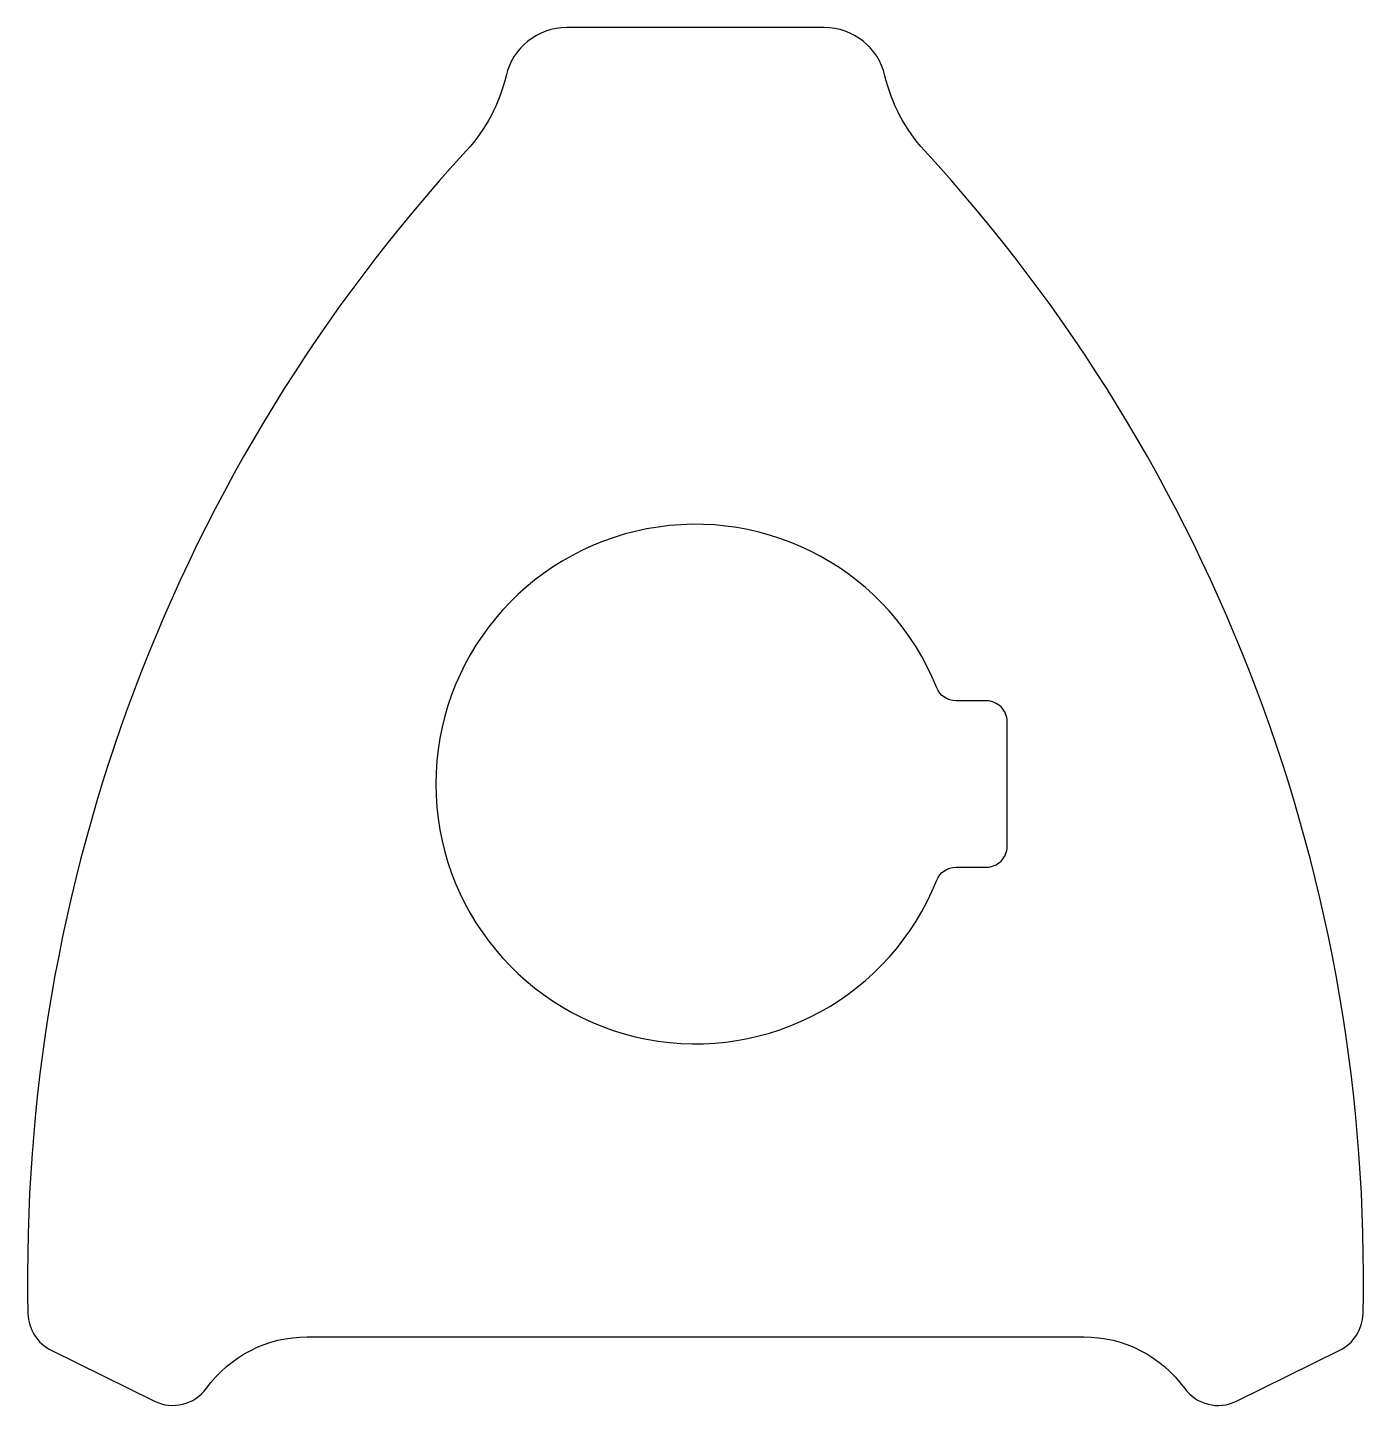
# Model space of a CAD drawing. Extents: x 606 to 638.2, y 552.6 to 585.7.
import ezdxf

# ---------------------------------------------------------------- set-up
doc = ezdxf.new("R2010")
doc.units = 0
doc.layers.get('0').update_dxf_attribs({"linetype": 'CONTINUOUS'})

msp = doc.modelspace()

# ---------------------------------------------------------------- linework, layer by layer
at = {"linetype": 'CONTINUOUS'}
for points in [[(616.6, 582.743, 0.193963), (606.047, 554.758, 0.279273), (606.603, 553.884), (609.089, 552.656, 0.365554), (610.341, 552.965, -0.240202), (612.769, 554.203), (631.455, 554.203, -0.240202), (633.882, 552.965, 0.365554), (635.135, 552.656), (637.621, 553.884, 0.279273), (638.177, 554.758, 0.193963), (627.624, 582.743, -0.129406), (626.672, 584.543, 0.348618), (625.211, 585.703), (619.013, 585.703, 0.348618), (617.552, 584.543, -0.129447)], [(629.612, 566.003), (629.612, 569.003, 0.414214), (629.112, 569.503), (628.382, 569.503, -0.306935), (627.917, 569.817, 5.207987), (627.917, 565.188, -0.306921), (628.382, 565.503), (629.112, 565.503, 0.414214)]]:
    msp.add_lwpolyline(points, format="xyb", close=True, dxfattribs=at)

doc.saveas('drawing.dxf')
